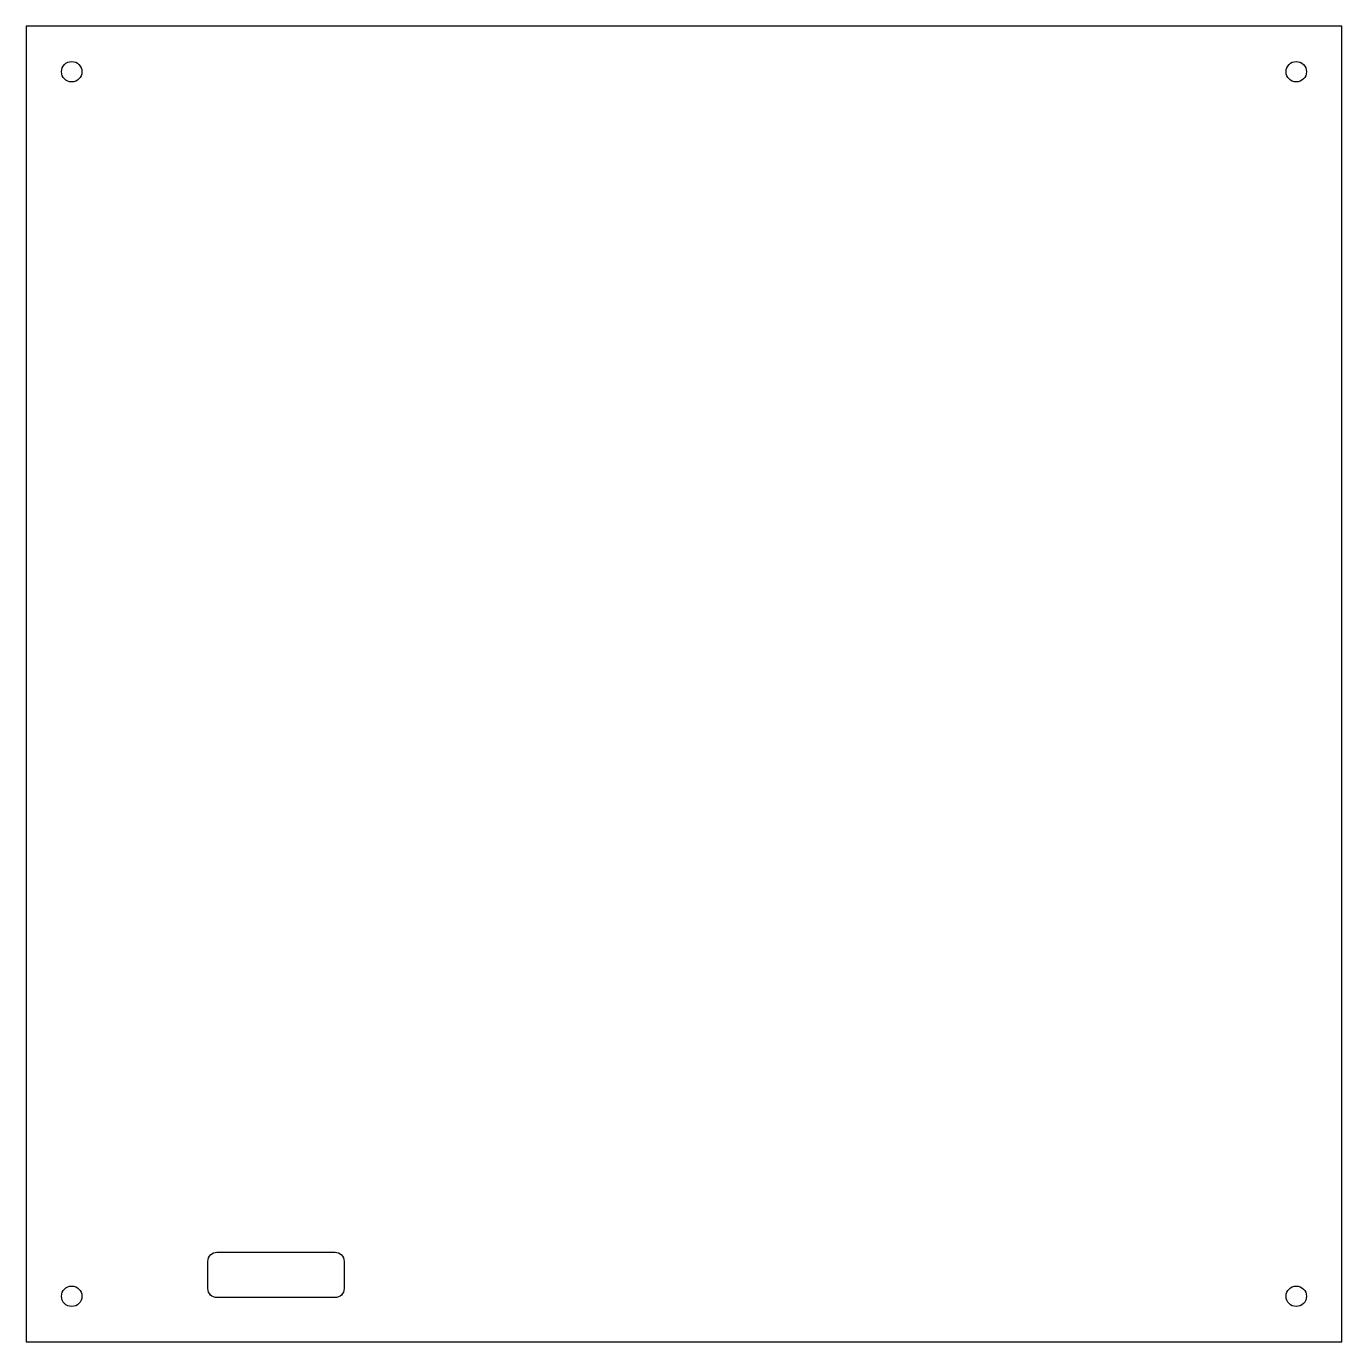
# Model space of a CAD drawing. Extents: x -179 to 111, y -164 to 126.
import ezdxf

# ---------------------------------------------------------------- set-up
doc = ezdxf.new("R2010")
doc.units = 0
doc.layers.get('0').update_dxf_attribs({"linetype": 'CONTINUOUS'})

msp = doc.modelspace()

# ---------------------------------------------------------------- linework, layer by layer
msp.add_lwpolyline([(-179.2, 125.65), (-179.2, -164.05), (110.5, -164.05), (110.5, 125.65)], close=True)
msp.add_lwpolyline([(-109.2, -152.35, -0.414214), (-111.2, -154.35), (-137.2, -154.35, -0.414214), (-139.2, -152.35), (-139.2, -146.35, -0.414214), (-137.2, -144.35), (-111.2, -144.35, -0.414214), (-109.2, -146.35)], format="xyb", close=True)
for centre in [(-169.2, 115.65), (100.5, 115.65), (-169.2, -154.05), (100.5, -154.05)]:
    msp.add_circle(centre, 2.25)

doc.saveas('drawing.dxf')
